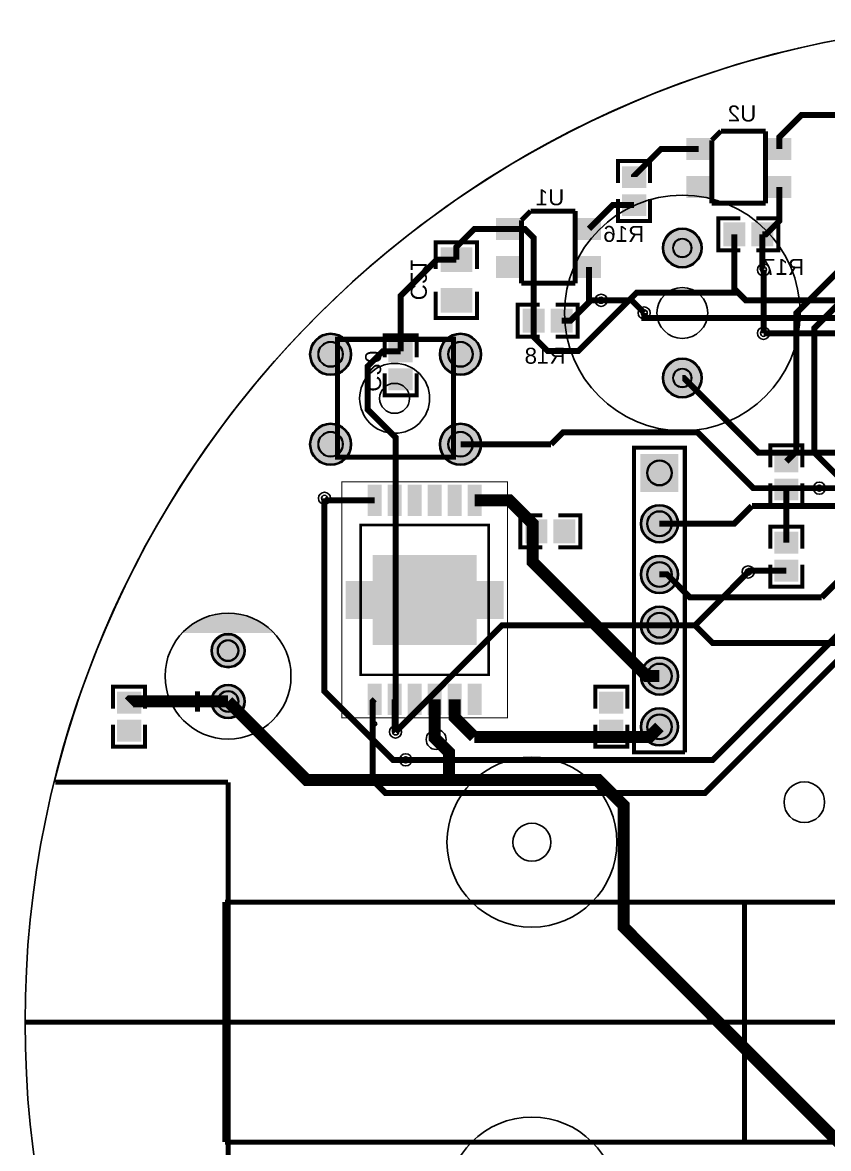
# Model space of a CAD drawing. Header units: millimetres. Extents: x 0 to 100, y 0 to 100.
# Drawn here: x -0.1 to 40.2, y 43.7 to 100 of the extents above; entities that cross this region are included whole.
import ezdxf

# ---------------------------------------------------------------- set-up
doc = ezdxf.new("R2010")
doc.units = ezdxf.units.MM
for name, color, linetype, true_color in [('BoardOutLine', 7, 'Continuous', 0xff00ff), ('BottomLayer', 7, 'Continuous', 0x0000ff), ('BottomPasteMaskLayer', 7, 'Continuous', 0x800000), ('BottomSilkLayer', 7, 'Continuous', 0x66cc33), ('BottomSolderMaskLayer', 7, 'Continuous', 0xaa00ff), ('Document', 7, 'Continuous', 0xffffff), ('Hole', 7, 'Continuous', 0x222222), ('Multi-Layer', 7, 'Continuous', 0xc0c0c0), ('TopLayer', 7, 'Continuous', 0xff0000), ('TopPasteMaskLayer', 7, 'Continuous', 0x808080), ('TopSilkLayer', 7, 'Continuous', 0xffcc00), ('TopSolderMaskLayer', 7, 'Continuous', 0x800080)]:
    doc.layers.add(name, color=color, linetype=linetype, true_color=true_color)
doc.styles.get("Standard").update_dxf_attribs({"font": 'arial.ttf'})

msp = doc.modelspace()

# ---------------------------------------------------------------- hatches: boundary and pattern name
at = {"layer": 'BottomLayer'}
for points in [[(34.25756420000005, 93.17482000000007), (34.25756420000005, 94.17558000000008), (33.15774419999991, 94.17558000000008), (33.15774419999991, 93.17482000000007)], [(38.29489420000016, 93.17482000000007), (38.29489420000016, 94.17558000000008), (37.1963442, 94.17558000000008), (37.1963442, 93.17482000000007)], [(29.930013799999983, 92.76709920000008), (29.930013799999983, 91.76710120000007), (31.030011599999966, 91.76710120000007), (31.030011599999966, 92.76709920000008)], [(34.25756420000005, 91.26981999999998), (34.25756420000005, 92.27058), (33.15774419999991, 92.27058), (33.15774419999991, 91.26981999999998)], [(38.29489420000016, 91.26981999999998), (38.29489420000016, 92.27058), (37.1963442, 92.27058), (37.1963442, 91.26981999999998)], [(29.930013799999983, 91.36710200000005), (29.930013799999983, 90.36710400000004), (31.030011599999966, 90.36710400000004), (31.030011599999966, 91.36710200000005)], [(24.732589600000097, 89.17482800000005), (24.732589600000097, 90.17558800000006), (23.63276959999996, 90.17558800000006), (23.63276959999996, 89.17482800000005)], [(28.76991959999998, 89.17482800000005), (28.76991959999998, 90.17558800000006), (27.671369600000048, 90.17558800000006), (27.671369600000048, 89.17482800000005)], [(34.99490079999998, 88.85801379999998), (35.99489879999999, 88.85801379999998), (35.99489879999999, 89.95801159999996), (34.99490079999998, 89.95801159999996)], [(36.394898000000126, 88.85801379999998), (37.3948959999999, 88.85801379999998), (37.3948959999999, 89.95801159999996), (36.394898000000126, 89.95801159999996)], [(22.314992199999892, 87.55799100000002), (22.314992199999892, 88.71800900000005), (20.865007799999944, 88.71800900000005), (20.865007799999944, 87.55799100000002)], [(24.732589600000097, 87.26982799999996), (24.732589600000097, 88.27058799999998), (23.63276959999996, 88.27058799999998), (23.63276959999996, 87.26982799999996)], [(28.76991959999998, 87.26982799999996), (28.76991959999998, 88.27058799999998), (27.671369600000048, 88.27058799999998), (27.671369600000048, 87.26982799999996)], [(22.314992199999892, 85.52599100000009), (22.314992199999892, 86.68600900000001), (20.865007799999944, 86.68600900000001), (20.865007799999944, 85.52599100000009)], [(24.96190080000008, 84.5400138), (25.961898799999858, 84.5400138), (25.961898799999858, 85.64001159999998), (24.96190080000008, 85.64001159999998)], [(26.361897999999997, 84.5400138), (27.361896, 84.5400138), (27.361896, 85.64001159999998), (26.361897999999997, 85.64001159999998)], [(19.341769799999952, 83.05469800000003), (19.341769799999952, 84.05469600000004), (18.24177199999997, 84.05469600000004), (18.24177199999997, 83.05469800000003)], [(19.341769799999952, 81.6547008), (19.341769799999952, 82.65469880000012), (18.24177199999997, 82.65469880000012), (18.24177199999997, 81.6547008)]]:
    msp.add_hatch(color=256, dxfattribs=at).paths.add_polyline_path(points)
at = {"layer": 'BottomPasteMaskLayer'}
for points in [[(34.25756420000005, 93.17482000000007), (34.25756420000005, 94.17558000000008), (33.15774419999991, 94.17558000000008), (33.15774419999991, 93.17482000000007)], [(38.29489420000016, 93.17482000000007), (38.29489420000016, 94.17558000000008), (37.1963442, 94.17558000000008), (37.1963442, 93.17482000000007)], [(29.930013799999983, 92.76709920000008), (29.930013799999983, 91.76710120000007), (31.030011599999966, 91.76710120000007), (31.030011599999966, 92.76709920000008)], [(34.25756420000005, 91.26981999999998), (34.25756420000005, 92.27058), (33.15774419999991, 92.27058), (33.15774419999991, 91.26981999999998)], [(38.29489420000016, 91.26981999999998), (38.29489420000016, 92.27058), (37.1963442, 92.27058), (37.1963442, 91.26981999999998)], [(29.930013799999983, 91.36710200000005), (29.930013799999983, 90.36710400000004), (31.030011599999966, 90.36710400000004), (31.030011599999966, 91.36710200000005)], [(24.732589600000097, 89.17482800000005), (24.732589600000097, 90.17558800000006), (23.63276959999996, 90.17558800000006), (23.63276959999996, 89.17482800000005)], [(28.76991959999998, 89.17482800000005), (28.76991959999998, 90.17558800000006), (27.671369600000048, 90.17558800000006), (27.671369600000048, 89.17482800000005)], [(34.99490079999998, 88.85801379999998), (35.99489879999999, 88.85801379999998), (35.99489879999999, 89.95801159999996), (34.99490079999998, 89.95801159999996)], [(36.394898000000126, 88.85801379999998), (37.3948959999999, 88.85801379999998), (37.3948959999999, 89.95801159999996), (36.394898000000126, 89.95801159999996)], [(22.314992199999892, 87.55799100000002), (22.314992199999892, 88.71800900000005), (20.865007799999944, 88.71800900000005), (20.865007799999944, 87.55799100000002)], [(24.732589600000097, 87.26982799999996), (24.732589600000097, 88.27058799999998), (23.63276959999996, 88.27058799999998), (23.63276959999996, 87.26982799999996)], [(28.76991959999998, 87.26982799999996), (28.76991959999998, 88.27058799999998), (27.671369600000048, 88.27058799999998), (27.671369600000048, 87.26982799999996)], [(22.314992199999892, 85.52599100000009), (22.314992199999892, 86.68600900000001), (20.865007799999944, 86.68600900000001), (20.865007799999944, 85.52599100000009)], [(24.96190080000008, 84.5400138), (25.961898799999858, 84.5400138), (25.961898799999858, 85.64001159999998), (24.96190080000008, 85.64001159999998)], [(26.361897999999997, 84.5400138), (27.361896, 84.5400138), (27.361896, 85.64001159999998), (26.361897999999997, 85.64001159999998)], [(19.341769799999952, 83.05469800000003), (19.341769799999952, 84.05469600000004), (18.24177199999997, 84.05469600000004), (18.24177199999997, 83.05469800000003)], [(19.341769799999952, 81.6547008), (19.341769799999952, 82.65469880000012), (18.24177199999997, 82.65469880000012), (18.24177199999997, 81.6547008)]]:
    msp.add_hatch(color=256, dxfattribs=at).paths.add_polyline_path(points)
at = {"layer": 'BottomSolderMaskLayer'}
for points in [[(34.31340036243671, 93.1285955196305), (34.31340036243671, 94.22180448036966), (33.101923509644735, 94.22180448036966), (33.101923509644735, 93.1285955196305)], [(38.350653002030526, 93.1285955196305), (38.350653002030526, 94.22180448036966), (37.140575083248564, 94.22180448036966), (37.140575083248564, 93.1285955196305)], [(29.87413509032274, 92.81328805630505), (29.87413509032274, 91.7209264199414), (31.085892890322498, 91.7209264199414), (31.085892890322498, 92.81328805630505)], [(34.31340036243671, 91.22359551963052), (34.31340036243671, 92.31680448036957), (33.101923509644735, 92.31680448036957), (33.101923509644735, 91.22359551963052)], [(38.350653002030526, 91.22359551963052), (38.350653002030526, 92.31680448036957), (37.140575083248564, 92.31680448036957), (37.140575083248564, 91.22359551963052)], [(29.87413509032274, 91.41329554838728), (29.87413509032274, 90.32093391202352), (31.085892890322498, 90.32093391202352), (31.085892890322498, 91.41329554838728)], [(24.788428341116628, 89.12860351963047), (24.788428341116628, 90.22181248036964), (23.576951488325108, 90.22181248036964), (23.576951488325108, 89.12860351963047)], [(28.825680980710445, 89.12860351963047), (28.825680980710445, 90.22181248036964), (27.615603061928937, 90.22181248036964), (27.615603061928937, 89.12860351963047)], [(31.902399999999915, 88.72220000000004, 1), (33.883599999999916, 88.72220000000004, 1)], [(34.94409305806437, 88.80721497302056), (36.04569105806456, 88.80721497302056), (36.04569105806456, 90.00881277302051), (34.94409305806437, 90.00881277302051)], [(36.344085096774165, 88.80721497302056), (37.44568309677436, 88.80721497302056), (37.44568309677436, 90.00881277302051), (36.344085096774165, 90.00881277302051)], [(22.378490531508646, 87.51735064405216), (22.378490531508646, 88.75864935594802), (20.801509468491417, 88.75864935594802), (20.801509468491417, 87.51735064405216)], [(24.788428341116628, 87.2236035196305), (24.788428341116628, 88.31681248036955), (23.576951488325108, 88.31681248036955), (23.576951488325108, 87.2236035196305)], [(28.825680980710445, 87.2236035196305), (28.825680980710445, 88.31681248036955), (27.615603061928937, 88.31681248036955), (27.615603061928937, 87.2236035196305)], [(22.378490531508646, 85.48535064405212), (22.378490531508646, 86.72664935594798), (20.801509468491417, 86.72664935594798), (20.801509468491417, 85.48535064405212)], [(24.911093058064466, 84.48921497302058), (26.012691058064433, 84.48921497302058), (26.012691058064433, 85.69081277302053), (24.911093058064466, 85.69081277302053)], [(26.311085096774036, 84.48921497302058), (27.41268309677423, 84.48921497302058), (27.41268309677423, 85.69081277302053), (26.311085096774036, 85.69081277302053)], [(14.241271999999853, 83.40293200000008, 1), (16.342867999999854, 83.40293200000008, 1)], [(19.39765883225789, 83.00852791202351), (19.39765883225789, 84.10088954838716), (18.18590103225813, 84.10088954838716), (18.18590103225813, 83.00852791202351)], [(20.74113199999998, 83.40293200000008, 1), (22.84272799999998, 83.40293200000008, 1)], [(31.902399999999915, 82.21979999999996, 1), (33.883599999999916, 82.21979999999996, 1)], [(19.39765883225789, 81.60851194369502), (19.39765883225789, 82.70087358005878), (18.18590103225813, 82.70087358005878), (18.18590103225813, 81.60851194369502)], [(14.241271999999853, 78.90306799999996, 1), (16.342867999999854, 78.90306799999996, 1)], [(20.74113199999998, 78.90306799999996, 1), (22.84272799999998, 78.90306799999996, 1)], [(32.700798199999895, 78.42079819999992), (32.700798199999895, 76.51920180000013), (30.799201799999878, 76.51920180000013), (30.799201799999878, 78.42079819999992)], [(30.799201799999885, 74.93000000000006, 1), (32.70079819999989, 74.93000000000006, 1)], [(30.799201799999885, 72.3900000000001, 1), (32.70079819999989, 72.3900000000001, 1)], [(30.799201799999885, 69.85000000000002, 1), (32.70079819999989, 69.85000000000002, 1)], [(9.309201599999968, 68.58000000000004, 1), (11.010798399999969, 68.58000000000004, 1)], [(30.799201799999885, 67.31000000000006, 1), (32.70079819999989, 67.31000000000006, 1)], [(9.309201599999968, 66.04000000000008, 1), (11.010798399999969, 66.04000000000008, 1)], [(30.799201799999885, 64.7700000000001, 1), (32.70079819999989, 64.7700000000001, 1)]]:
    msp.add_hatch(color=256, dxfattribs=at).paths.add_polyline_path(points)
at = {"layer": 'Document'}
for points in [[(17.54992679999998, 71.31989799999997), (19.800112799999965, 71.31989799999997), (19.800112799999965, 73.22007200000007), (17.54992679999998, 73.22007200000007)], [(20.199908800000117, 71.31989799999997), (22.450094799999874, 71.31989799999997), (22.450094799999874, 73.22007200000007), (20.199908800000117, 73.22007200000007)], [(16.19991679999987, 70.31990000000008), (17.150130800000056, 70.31990000000008), (17.150130800000056, 71.92010000000005), (16.19991679999987, 71.92010000000005)], [(22.849890800000026, 70.31990000000008), (23.800104799999986, 70.31990000000008), (23.800104799999986, 71.92010000000005), (22.849890800000026, 71.92010000000005)], [(17.54992679999998, 69.01992800000005), (19.800112799999965, 69.01992800000005), (19.800112799999965, 70.92010200000004), (17.54992679999998, 70.92010200000004)], [(20.199908800000117, 69.01992800000005), (22.450094799999874, 69.01992800000005), (22.450094799999874, 70.92010200000004), (20.199908800000117, 70.92010200000004)]]:
    msp.add_hatch(color=256, dxfattribs=at).paths.add_polyline_path(points)
at = {"layer": 'Multi-Layer'}
for points in [[(31.953199999999914, 88.72220000000004, 1), (33.832799999999914, 88.72220000000004, 1)], [(14.292071999999854, 83.40293200000008, 1), (16.292067999999855, 83.40293200000008, 1)], [(20.791931999999978, 83.40293200000008, 1), (22.79192799999998, 83.40293200000008, 1)], [(31.953199999999914, 82.21979999999996, 1), (33.832799999999914, 82.21979999999996, 1)], [(14.292071999999854, 78.90306799999996, 1), (16.292067999999855, 78.90306799999996, 1)], [(20.791931999999978, 78.90306799999996, 1), (22.79192799999998, 78.90306799999996, 1)], [(32.64999820000014, 78.36999820000005), (32.64999820000014, 76.57000180000011), (30.85000179999986, 76.57000180000011), (30.85000179999986, 78.36999820000005)], [(30.850001799999887, 74.93000000000006, 1), (32.649998199999885, 74.93000000000006, 1)], [(30.850001799999887, 72.3900000000001, 1), (32.649998199999885, 72.3900000000001, 1)], [(30.850001799999887, 69.85000000000002, 1), (32.649998199999885, 69.85000000000002, 1)], [(9.360001599999968, 68.58000000000004, 1), (10.959998399999968, 68.58000000000004, 1)], [(30.850001799999887, 67.31000000000006, 1), (32.649998199999885, 67.31000000000006, 1)], [(9.360001599999968, 66.04000000000008, 1), (10.959998399999968, 66.04000000000008, 1)], [(30.850001799999887, 64.7700000000001, 1), (32.649998199999885, 64.7700000000001, 1)]]:
    msp.add_hatch(color=256, dxfattribs=at).paths.add_polyline_path(points)
at = {"layer": 'TopLayer'}
for points in [[(38.649986199999944, 78.54309920000003), (38.649986199999944, 77.54310120000002), (37.54998839999996, 77.54310120000002), (37.54998839999996, 78.54309920000003)], [(17.825135800000112, 76.77010299999995), (17.825135800000112, 75.42009300000007), (17.175149799999986, 75.42009300000007), (17.175149799999986, 76.77010299999995)], [(18.82487979999985, 76.77010299999995), (18.82487979999985, 75.42009300000007), (18.17489379999995, 75.42009300000007), (18.17489379999995, 76.77010299999995)], [(19.824877799999854, 76.77010299999995), (19.824877799999854, 75.42009300000007), (19.174891799999955, 75.42009300000007), (19.174891799999955, 76.77010299999995)], [(20.8251297999999, 76.77010299999995), (20.8251297999999, 75.42009300000007), (20.1751438, 75.42009300000007), (20.1751438, 76.77010299999995)], [(21.825127799999905, 76.77010299999995), (21.825127799999905, 75.42009300000007), (21.17514179999978, 75.42009300000007), (21.17514179999978, 76.77010299999995)], [(22.824871800000096, 76.77010299999995), (22.824871800000096, 75.42009300000007), (22.17488579999997, 75.42009300000007), (22.17488579999997, 76.77010299999995)], [(38.649986199999944, 77.14310200000011), (38.649986199999944, 76.143104), (37.54998839999996, 76.143104), (37.54998839999996, 77.14310200000011)], [(26.089101999999798, 73.99901380000006), (25.08910400000002, 73.99901380000006), (25.08910400000002, 75.09901160000004), (26.089101999999798, 75.09901160000004)], [(27.48909919999994, 73.99901380000006), (26.489101199999936, 73.99901380000006), (26.489101199999936, 75.09901160000004), (27.48909919999994, 75.09901160000004)], [(37.5500138000001, 73.47889799999996), (37.5500138000001, 74.47889600000008), (38.65001159999986, 74.47889600000008), (38.65001159999986, 73.47889799999996)], [(22.549916800000005, 73.31989400000009), (22.549916800000005, 68.92010600000003), (17.450104800000076, 68.92010600000003), (17.450104800000076, 73.31989400000009)], [(37.5500138000001, 72.07890080000004), (37.5500138000001, 73.07889880000005), (38.65001159999986, 73.07889880000005), (38.65001159999986, 72.07890080000004)], [(17.450104800000076, 70.22007800000006), (16.100094799999965, 70.22007800000006), (16.100094799999965, 72.01992200000007), (17.450104800000076, 72.01992200000007)], [(23.89992679999989, 70.22007800000006), (22.549916800000005, 70.22007800000006), (22.549916800000005, 72.01992200000007), (23.89992679999989, 72.01992200000007)], [(5.756986199999915, 66.47809920000009), (5.756986199999915, 65.47810120000008), (4.656988399999932, 65.47810120000008), (4.656988399999932, 66.47809920000009)], [(17.175149799999986, 65.46989700000006), (17.175149799999986, 66.81990699999994), (17.825135800000112, 66.81990699999994), (17.825135800000112, 65.46989700000006)], [(18.17489379999995, 65.46989700000006), (18.17489379999995, 66.81990699999994), (18.82487979999985, 66.81990699999994), (18.82487979999985, 65.46989700000006)], [(19.174891799999955, 65.46989700000006), (19.174891799999955, 66.81990699999994), (19.824877799999854, 66.81990699999994), (19.824877799999854, 65.46989700000006)], [(20.1751438, 65.46989700000006), (20.1751438, 66.81990699999994), (20.8251297999999, 66.81990699999994), (20.8251297999999, 65.46989700000006)], [(21.17514179999978, 65.46989700000006), (21.17514179999978, 66.81990699999994), (21.825127799999905, 66.81990699999994), (21.825127799999905, 65.46989700000006)], [(22.17488579999997, 65.46989700000006), (22.17488579999997, 66.81990699999994), (22.824871800000096, 66.81990699999994), (22.824871800000096, 65.46989700000006)], [(29.886986199999797, 66.47809920000009), (29.886986199999797, 65.47810120000008), (28.78698840000004, 65.47810120000008), (28.78698840000004, 66.47809920000009)], [(5.756986199999915, 65.07810200000006), (5.756986199999915, 64.07810400000005), (4.656988399999932, 64.07810400000005), (4.656988399999932, 65.07810200000006)], [(29.886986199999797, 65.07810200000006), (29.886986199999797, 64.07810400000005), (28.78698840000004, 64.07810400000005), (28.78698840000004, 65.07810200000006)]]:
    msp.add_hatch(color=256, dxfattribs=at).paths.add_polyline_path(points)
at = {"layer": 'TopPasteMaskLayer'}
for points in [[(38.649986199999944, 78.54309920000003), (38.649986199999944, 77.54310120000002), (37.54998839999996, 77.54310120000002), (37.54998839999996, 78.54309920000003)], [(17.825135800000112, 76.77010299999995), (17.825135800000112, 75.42009300000007), (17.175149799999986, 75.42009300000007), (17.175149799999986, 76.77010299999995)], [(18.82487979999985, 76.77010299999995), (18.82487979999985, 75.42009300000007), (18.17489379999995, 75.42009300000007), (18.17489379999995, 76.77010299999995)], [(19.824877799999854, 76.77010299999995), (19.824877799999854, 75.42009300000007), (19.174891799999955, 75.42009300000007), (19.174891799999955, 76.77010299999995)], [(20.8251297999999, 76.77010299999995), (20.8251297999999, 75.42009300000007), (20.1751438, 75.42009300000007), (20.1751438, 76.77010299999995)], [(21.825127799999905, 76.77010299999995), (21.825127799999905, 75.42009300000007), (21.17514179999978, 75.42009300000007), (21.17514179999978, 76.77010299999995)], [(22.824871800000096, 76.77010299999995), (22.824871800000096, 75.42009300000007), (22.17488579999997, 75.42009300000007), (22.17488579999997, 76.77010299999995)], [(38.649986199999944, 77.14310200000011), (38.649986199999944, 76.143104), (37.54998839999996, 76.143104), (37.54998839999996, 77.14310200000011)], [(26.089101999999798, 73.99901380000006), (25.08910400000002, 73.99901380000006), (25.08910400000002, 75.09901160000004), (26.089101999999798, 75.09901160000004)], [(27.48909919999994, 73.99901380000006), (26.489101199999936, 73.99901380000006), (26.489101199999936, 75.09901160000004), (27.48909919999994, 75.09901160000004)], [(37.5500138000001, 73.47889799999996), (37.5500138000001, 74.47889600000008), (38.65001159999986, 74.47889600000008), (38.65001159999986, 73.47889799999996)], [(22.549916800000005, 73.31989400000009), (22.549916800000005, 68.92010600000003), (17.450104800000076, 68.92010600000003), (17.450104800000076, 73.31989400000009)], [(37.5500138000001, 72.07890080000004), (37.5500138000001, 73.07889880000005), (38.65001159999986, 73.07889880000005), (38.65001159999986, 72.07890080000004)], [(17.450104800000076, 70.22007800000006), (16.100094799999965, 70.22007800000006), (16.100094799999965, 72.01992200000007), (17.450104800000076, 72.01992200000007)], [(23.89992679999989, 70.22007800000006), (22.549916800000005, 70.22007800000006), (22.549916800000005, 72.01992200000007), (23.89992679999989, 72.01992200000007)], [(5.756986199999915, 66.47809920000009), (5.756986199999915, 65.47810120000008), (4.656988399999932, 65.47810120000008), (4.656988399999932, 66.47809920000009)], [(17.175149799999986, 65.46989700000006), (17.175149799999986, 66.81990699999994), (17.825135800000112, 66.81990699999994), (17.825135800000112, 65.46989700000006)], [(18.17489379999995, 65.46989700000006), (18.17489379999995, 66.81990699999994), (18.82487979999985, 66.81990699999994), (18.82487979999985, 65.46989700000006)], [(19.174891799999955, 65.46989700000006), (19.174891799999955, 66.81990699999994), (19.824877799999854, 66.81990699999994), (19.824877799999854, 65.46989700000006)], [(20.1751438, 65.46989700000006), (20.1751438, 66.81990699999994), (20.8251297999999, 66.81990699999994), (20.8251297999999, 65.46989700000006)], [(21.17514179999978, 65.46989700000006), (21.17514179999978, 66.81990699999994), (21.825127799999905, 66.81990699999994), (21.825127799999905, 65.46989700000006)], [(22.17488579999997, 65.46989700000006), (22.17488579999997, 66.81990699999994), (22.824871800000096, 66.81990699999994), (22.824871800000096, 65.46989700000006)], [(29.886986199999797, 66.47809920000009), (29.886986199999797, 65.47810120000008), (28.78698840000004, 65.47810120000008), (28.78698840000004, 66.47809920000009)], [(5.756986199999915, 65.07810200000006), (5.756986199999915, 64.07810400000005), (4.656988399999932, 64.07810400000005), (4.656988399999932, 65.07810200000006)], [(29.886986199999797, 65.07810200000006), (29.886986199999797, 64.07810400000005), (28.78698840000004, 64.07810400000005), (28.78698840000004, 65.07810200000006)]]:
    msp.add_hatch(color=256, dxfattribs=at).paths.add_polyline_path(points)
at = {"layer": 'TopSilkLayer'}
msp.add_hatch(color=256, dxfattribs=at).paths.add_polyline_path([(7.87399999999991, 69.46900000000005), (7.927865692973796, 69.52714455390628), (7.983209841274743, 69.58388366984377), (8.039995787676958, 69.63917976662935), (8.098185919979073, 69.69299621886432), (8.157741695916798, 69.74529738119338), (8.218623668690384, 69.79604861191433), (8.280791513093732, 69.8452162959228), (8.344204052222153, 69.8927678669778), (8.40881928474721, 69.93867182927113), (8.47459441273611, 69.98289777828927), (8.541485869998155, 70.02541642095207), (8.609449350941418, 70.06619959501393), (8.678439839919179, 70.10522028771823), (8.748411641044527, 70.14245265368902), (8.819318408458571, 70.17787203204875), (8.891113177026796, 70.21145496275403), (8.963748393446508, 70.24317920213286), (9.037175947744231, 70.27302373761881), (9.11134720514076, 70.3009688016682), (9.18621303826501, 70.32699588485298), (9.261723859693234, 70.35108774812124), (9.337829654793609, 70.37322843421464), (9.414480014852302, 70.39340327823822), (9.491624170463524, 70.41159891737334), (9.569211025155369, 70.42780329972891), (9.647189189233927, 70.44200569232385), (9.725507013821812, 70.45419668819613), (9.804112625066523, 70.46436821263308), (9.882953958500025, 70.47251352852015), (9.961978793524509, 70.47862724080312), (10.041134787998658, 70.48270530006141), (10.120369512908269, 70.48474500519046), (10.199630487091667, 70.48474500519046), (10.278865212001278, 70.48270530006141), (10.358021206475428, 70.47862724080312), (10.437046041499912, 70.47251352852015), (10.515887374933413, 70.46436821263308), (10.594492986178125, 70.45419668819613), (10.67281081076601, 70.44200569232385), (10.750788974844568, 70.42780329972891), (10.828375829536412, 70.41159891737334), (10.905519985147635, 70.39340327823822), (10.982170345206328, 70.37322843421464), (11.058276140306702, 70.35108774812124), (11.133786961734927, 70.32699588485298), (11.208652794859177, 70.3009688016682), (11.282824052255705, 70.27302373761881), (11.356251606553428, 70.24317920213286), (11.42888682297314, 70.21145496275403), (11.500681591541365, 70.17787203204875), (11.57158835895541, 70.14245265368902), (11.641560160080758, 70.10522028771823), (11.710550649058519, 70.06619959501393), (11.778514130001781, 70.02541642095207), (11.845405587263826, 69.98289777828927), (11.911180715252726, 69.93867182927113), (11.975795947777783, 69.8927678669778), (12.039208486906205, 69.8452162959228), (12.101376331309552, 69.79604861191433), (12.162258304083139, 69.74529738119338), (12.221814080020863, 69.69299621886432), (12.280004212322979, 69.63917976662935), (12.336790158725194, 69.58388366984377), (12.39213430702614, 69.52714455390628), (12.446000000000026, 69.46900000000005)])
at = {"layer": 'TopSolderMaskLayer'}
for points in [[(31.902399999999915, 88.72220000000004, 1), (33.883599999999916, 88.72220000000004, 1)], [(14.241271999999853, 83.40293200000008, 1), (16.342867999999854, 83.40293200000008, 1)], [(20.74113199999998, 83.40293200000008, 1), (22.84272799999998, 83.40293200000008, 1)], [(31.902399999999915, 82.21979999999996, 1), (33.883599999999916, 82.21979999999996, 1)], [(14.241271999999853, 78.90306799999996, 1), (16.342867999999854, 78.90306799999996, 1)], [(20.74113199999998, 78.90306799999996, 1), (22.84272799999998, 78.90306799999996, 1)], [(32.700798199999895, 78.42079819999992), (32.700798199999895, 76.51920180000013), (30.799201799999878, 76.51920180000013), (30.799201799999878, 78.42079819999992)], [(38.70586490967719, 78.58928805630512), (38.70586490967719, 77.49692641994147), (37.49410710967743, 77.49692641994147), (37.49410710967743, 78.58928805630512)], [(38.70586490967719, 77.18929554838724), (38.70586490967719, 76.09693391202347), (37.49410710967743, 76.09693391202347), (37.49410710967743, 77.18929554838724)], [(17.849598174412108, 76.87561374638528), (17.849598174412108, 75.31458225361473), (17.150695071872065, 75.31458225361473), (17.150695071872065, 76.87561374638528)], [(18.849342174412072, 76.87561374638528), (18.849342174412072, 75.31458225361473), (18.15043907187203, 75.31458225361473), (18.15043907187203, 76.87561374638528)], [(19.84934017441185, 76.87561374638528), (19.84934017441185, 75.31458225361473), (19.150437071872034, 75.31458225361473), (19.150437071872034, 76.87561374638528)], [(20.849592174411896, 76.87561374638528), (20.849592174411896, 75.31458225361473), (20.150689071871852, 75.31458225361473), (20.150689071871852, 76.87561374638528)], [(21.8495901744119, 76.87561374638528), (21.8495901744119, 75.31458225361473), (21.150687071871857, 75.31458225361473), (21.150687071871857, 76.87561374638528)], [(22.849334174412093, 76.87561374638528), (22.849334174412093, 75.31458225361473), (22.15043107187205, 75.31458225361473), (22.15043107187205, 76.87561374638528)], [(30.799201799999885, 74.93000000000006, 1), (32.70079819999989, 74.93000000000006, 1)], [(26.139889096774255, 73.94821497302053), (25.03829109677406, 73.94821497302053), (25.03829109677406, 75.14981277302059), (26.139889096774255, 75.14981277302059)], [(27.539906941935556, 73.94821497302053), (26.43830894193536, 73.94821497302053), (26.43830894193536, 75.14981277302059), (27.539906941935556, 75.14981277302059)], [(37.49413509032286, 73.43272791202344), (37.49413509032286, 74.5250895483872), (38.705892890322616, 74.5250895483872), (38.705892890322616, 73.43272791202344)], [(22.600717559035843, 73.37069458654412), (22.600717559035843, 68.86930541345589), (17.399306065059932, 68.86930541345589), (17.399306065059932, 73.37069458654412)], [(30.799201799999885, 72.3900000000001, 1), (32.70079819999989, 72.3900000000001, 1)], [(37.49413509032286, 72.03271194369506), (37.49413509032286, 73.12507358005871), (38.705892890322616, 73.12507358005871), (38.705892890322616, 72.03271194369506)], [(17.500919137052392, 70.16927728308337), (16.049307225445432, 70.16927728308337), (16.049307225445432, 72.07072271691675), (17.500919137052392, 72.07072271691675)], [(23.950722020982425, 70.16927728308337), (22.499110109375465, 70.16927728308337), (22.499110109375465, 72.07072271691675), (23.950722020982425, 72.07072271691675)], [(30.799201799999885, 69.85000000000002, 1), (32.70079819999989, 69.85000000000002, 1)], [(9.309201599999968, 68.58000000000004, 1), (11.010798399999969, 68.58000000000004, 1)], [(30.799201799999885, 67.31000000000006, 1), (32.70079819999989, 67.31000000000006, 1)], [(5.812864909677387, 66.52428805630507), (5.812864909677387, 65.43192641994142), (4.6011071096774, 65.43192641994142), (4.6011071096774, 66.52428805630507)], [(9.309201599999968, 66.04000000000008, 1), (11.010798399999969, 66.04000000000008, 1)], [(17.150695071872065, 65.36438625361473), (17.150695071872065, 66.92541774638539), (17.849598174412108, 66.92541774638539), (17.849598174412108, 65.36438625361473)], [(18.15043907187203, 65.36438625361473), (18.15043907187203, 66.92541774638539), (18.849342174412072, 66.92541774638539), (18.849342174412072, 65.36438625361473)], [(19.150437071872034, 65.36438625361473), (19.150437071872034, 66.92541774638539), (19.84934017441185, 66.92541774638539), (19.84934017441185, 65.36438625361473)], [(20.150689071871852, 65.36438625361473), (20.150689071871852, 66.92541774638539), (20.849592174411896, 66.92541774638539), (20.849592174411896, 65.36438625361473)], [(21.150687071871857, 65.36438625361473), (21.150687071871857, 66.92541774638539), (21.8495901744119, 66.92541774638539), (21.8495901744119, 65.36438625361473)], [(22.15043107187205, 65.36438625361473), (22.15043107187205, 66.92541774638539), (22.849334174412093, 66.92541774638539), (22.849334174412093, 65.36438625361473)], [(29.94286490967727, 66.52428805630507), (29.94286490967727, 65.43192641994142), (28.73110710967751, 65.43192641994142), (28.73110710967751, 66.52428805630507)], [(30.799201799999885, 64.7700000000001, 1), (32.70079819999989, 64.7700000000001, 1)], [(5.812864909677387, 65.12429554838718), (5.812864909677387, 64.03193391202353), (4.6011071096774, 64.03193391202353), (4.6011071096774, 65.12429554838718)], [(29.94286490967727, 65.12429554838718), (29.94286490967727, 64.03193391202353), (28.73110710967751, 64.03193391202353), (28.73110710967751, 65.12429554838718)]]:
    msp.add_hatch(color=256, dxfattribs=at).paths.add_polyline_path(points)

# ---------------------------------------------------------------- linework, layer by layer
at = {"layer": 'BoardOutLine', "const_width": 0.254}
for points in [[(10.159999999999968, 62.000003000000106), (1.524000000000001, 62.000003000000106)], [(10.159999999999968, 38.00094000000013), (10.159999999999968, 61.998860000000036)]]:
    msp.add_lwpolyline(points, dxfattribs=at)
at = {"layer": 'BoardOutLine'}
msp.add_arc((49.99728875048106, 50.00223653392766), 49.9961662, 193.90418021282937, 166.1156997810899, dxfattribs=at)
at = {"layer": 'BottomLayer'}
for points, const_width in [([(37.74554300000011, 93.67512380000005), (37.74554300000011, 94.26054299999998), (38.861999999999966, 95.37700000000007), (56.26100000000008, 95.37700000000007), (56.79556839999998, 94.84243160000005), (56.79556839999998, 93.67512380000005)], 0.2999994), ([(30.479999999999905, 92.26702399999999), (30.479999999999905, 92.32900000000006), (31.826149199999804, 93.67514919999996), (33.707705000000146, 93.67514919999996)], 0.2999994), ([(36.895024000000035, 89.40800000000002), (37.083999999999946, 89.40800000000002), (37.74554300000011, 90.06954300000007), (37.74554300000011, 91.77014919999999)], 0.2999994), ([(28.22054300000002, 89.67515720000006), (29.412361799999985, 90.86697600000014), (30.479999999999905, 90.86697600000014)], 0.2999994), ([(21.590000000000032, 88.13800000000003), (21.590000000000032, 88.77300000000002), (22.49215719999995, 89.67515720000006), (24.182705000000055, 89.67515720000006)], 0.2999994), ([(24.18273039999997, 89.67513180000003), (25.00586820000001, 89.67513180000003), (25.46189979999997, 89.21910020000007), (25.46189979999997, 85.08994920000009)], 0.2999994), ([(35.49497599999984, 89.40800000000002), (35.49497599999984, 86.67902400000003), (36.06799999999987, 86.106), (45.211999999999875, 86.106)], 0.2999994), ([(36.956999999999994, 87.63), (36.894998599999894, 87.69200139999998), (36.894998599999894, 89.40800000000002)], 0.2999994), ([(18.79165660000001, 83.55459540000004), (18.79165660000001, 86.32317), (20.60648660000004, 88.13800000000003), (21.590000000000032, 88.13800000000003)], 0.2999994), ([(26.86194779999994, 85.08994920000009), (27.304949199999896, 85.08994920000009), (28.220568399999934, 86.00556840000013), (28.220568399999934, 87.77013180000006)], 0.2999994), ([(25.46189979999997, 85.08994920000009), (25.46189979999997, 84.2661002000001), (26.16199999999992, 83.56600000000003), (27.686000000000035, 83.56600000000003), (30.607000000000085, 86.48700000000008), (35.68700000000001, 86.48700000000008)], 0.2999994), ([(28.220568399999934, 86.00556840000013), (28.321000000000026, 86.106), (28.829000000000065, 86.106)], 0.2999994), ([(48.00599999999997, 83.43900000000008), (46.22799999999995, 85.2170000000001), (30.987999999999943, 85.2170000000001), (30.987999999999943, 85.471)], 0.2999994), ([(45.846999999999866, 81.40700000000004), (42.798999999999864, 84.45500000000004), (36.956999999999994, 84.45500000000004)], 0.2999994), ([(18.54200000000003, 64.51600000000008), (18.54200000000003, 79.24800000000005), (17.144999999999868, 80.6450000000001), (17.144999999999868, 82.80400000000009), (17.89557000000002, 83.55457000000001), (18.79178360000003, 83.55457000000001)], 0.2999994), ([(57.40399999999988, 78.23200000000008), (57.14999999999998, 78.4860000000001), (36.70299999999986, 78.4860000000001), (32.96925079999994, 82.21974920000002), (32.89307619999988, 82.21974920000002)], 0.2999994), ([(43.941999999999894, 76.70800000000008), (39.75099999999986, 76.70800000000008)], 0.2999994), ([(19.050000000000068, 63.11900000000003), (18.415000000000077, 63.11900000000003), (14.98599999999999, 66.548), (14.98599999999999, 76.20000000000005)], 0.2999994), ([(36.37533999999994, 75.81900000000007), (35.48628919999999, 74.92994920000001), (31.750076199999853, 74.92994920000001)], 0.2999994), ([(52.323999999999955, 75.81900000000007), (36.37533999999994, 75.81900000000007)], 0.2999994), ([(31.749999999999886, 69.85000000000002), (33.527999999999906, 69.85000000000002), (36.19500000000005, 72.51700000000005)], 0.2999994), ([(18.54200000000003, 64.51600000000008), (23.87594919999981, 69.84994920000008), (31.750076199999853, 69.84994920000008)], 0.2999994), ([(33.527999999999906, 69.85000000000002), (34.41700000000003, 68.96100000000001), (43.053, 68.96100000000001)], 0.2999994), ([(69.21500000000003, 30.342840000000024), (54.366210799999976, 30.342840000000024), (29.959350799999925, 54.749700000000075), (29.959350799999925, 60.84570000000008), (28.701999999999884, 62.103000000000065), (14.096999999999866, 62.103000000000065), (10.159999999999968, 66.04000000000008)], 0.5999988), ([(21.21773759999985, 62.103000000000065), (21.21773759999985, 63.491262400000096), (20.573999999999955, 64.1350000000001)], 0.5999988)]:
    msp.add_lwpolyline(points, dxfattribs=dict(at, const_width=const_width))
at = {"layer": 'BottomSilkLayer'}
for points, const_width in [([(34.82398419999993, 94.56420000000014), (34.3667842000001, 94.10700000000008)], 0.254), ([(34.82398419999993, 94.56420000000014), (37.059184200000004, 94.56420000000014)], 0.254), ([(37.059184200000004, 90.9574), (37.059184200000004, 94.56420000000014)], 0.254), ([(34.3667842000001, 90.9574), (34.3667842000001, 94.10700000000008)], 0.254), ([(29.679899999999975, 91.96704999999997), (29.679899999999975, 93.06712400000004), (30.67989799999998, 93.06712400000004), (31.280099999999834, 93.06712400000004), (31.280099999999834, 91.96704999999997)], 0.1999996), ([(29.679899999999975, 91.16720400000008), (29.679899999999975, 90.06713000000002), (31.280099999999834, 90.06713000000002), (31.280099999999834, 91.16720400000008)], 0.1999996), ([(25.299009599999977, 90.56420800000012), (24.84180959999992, 90.10700800000006)], 0.254), ([(25.299009599999977, 90.56420800000012), (27.534209600000054, 90.56420800000012)], 0.254), ([(27.534209600000054, 86.95740799999999), (27.534209600000054, 90.56420800000012)], 0.254), ([(34.3667842000001, 90.9574), (37.059184200000004, 90.9574)], 0.254), ([(24.84180959999992, 86.95740799999999), (24.84180959999992, 90.10700800000006)], 0.254), ([(35.794950000000085, 88.60789999999997), (34.69487599999991, 88.60789999999997), (34.69487599999991, 89.60789799999998), (34.69487599999991, 90.20810000000006), (35.794950000000085, 90.20810000000006)], 0.1999996), ([(36.594795999999974, 88.60789999999997), (37.69486999999992, 88.60789999999997), (37.69486999999992, 90.20810000000006), (36.594795999999974, 90.20810000000006)], 0.1999996), ([(20.555204000000117, 87.67673600000012), (20.555204000000117, 88.99677399999996), (22.62530400000003, 88.99677399999996), (22.62530400000003, 87.67673600000012)], 0.19989800000000002), ([(24.84180959999992, 86.95740799999999), (27.534209600000054, 86.95740799999999)], 0.254), ([(20.555204000000117, 86.54465800000003), (20.555204000000117, 85.22462000000007), (22.62530400000003, 85.22462000000007), (22.62530400000003, 86.54465800000003)], 0.19989800000000002), ([(25.761949999999956, 84.28989999999999), (24.661876000000007, 84.28989999999999), (24.661876000000007, 85.289898), (24.661876000000007, 85.89010000000007), (25.761949999999956, 85.89010000000007)], 0.1999996), ([(26.561795999999845, 84.28989999999999), (27.66187000000002, 84.28989999999999), (27.66187000000002, 85.89010000000007), (26.561795999999845, 85.89010000000007)], 0.1999996), ([(19.59188359999996, 83.25459599999999), (19.59188359999996, 84.35467000000006), (17.991683599999874, 84.35467000000006), (17.991683599999874, 83.25459599999999)], 0.1999996), ([(19.59188359999996, 82.4547500000001), (19.59188359999996, 81.35467600000004), (18.591885599999955, 81.35467600000004), (17.991683599999874, 81.35467600000004), (17.991683599999874, 82.4547500000001)], 0.1999996)]:
    msp.add_lwpolyline(points, dxfattribs=dict(at, const_width=const_width))
at = {"layer": 'BottomSolderMaskLayer'}
for centre, radius in [((32.892999999999915, 88.72220000000004), 0.9906), ((32.892999999999915, 88.72220000000004), 0.4738816216216216), ((15.292069999999853, 83.40293200000008), 1.050798), ((15.292069999999853, 83.40293200000008), 0.6304254193548386), ((21.79192999999998, 83.40293200000008), 1.050798), ((21.79192999999998, 83.40293200000008), 0.6304254193548386), ((32.892999999999915, 82.21979999999996), 0.9906), ((32.892999999999915, 82.21979999999996), 0.4738816216216216), ((15.292069999999853, 78.90306799999996), 1.050798), ((15.292069999999853, 78.90306799999996), 0.6304254193548386), ((21.79192999999998, 78.90306799999996), 1.050798), ((21.79192999999998, 78.90306799999996), 0.6304254193548386), ((31.749999999999886, 77.47000000000003), 0.6338654666666667), ((31.749999999999886, 74.93000000000006), 0.9507981999999999), ((31.749999999999886, 74.93000000000006), 0.6338654666666667), ((31.749999999999886, 72.3900000000001), 0.9507981999999999), ((31.749999999999886, 72.3900000000001), 0.6338654666666667), ((31.749999999999886, 69.85000000000002), 0.9507981999999999), ((31.749999999999886, 69.85000000000002), 0.6338654666666667), ((10.159999999999968, 68.58000000000004), 0.8507984), ((10.159999999999968, 68.58000000000004), 0.5317489999999999), ((31.749999999999886, 67.31000000000006), 0.9507981999999999), ((31.749999999999886, 67.31000000000006), 0.6338654666666667), ((10.159999999999968, 66.04000000000008), 0.8507984), ((10.159999999999968, 66.04000000000008), 0.5317489999999999), ((31.749999999999886, 64.7700000000001), 0.9507981999999999), ((31.749999999999886, 64.7700000000001), 0.6338654666666667)]:
    msp.add_circle(centre, radius, dxfattribs=at)
at = {"layer": 'Document'}
for points, const_width in [([(15.84990479999999, 65.22008800000003), (15.84990479999999, 77.01991200000009), (24.15011680000009, 77.01991200000009), (24.15011680000009, 65.22008800000003), (15.84990479999999, 65.22008800000003)], 0.050038000000000006), ([(16.80011879999995, 67.36994400000003), (16.80011879999995, 74.87005600000009), (23.199902799999904, 74.87005600000009), (23.199902799999904, 67.36994400000003), (16.80011879999995, 67.36994400000003)], 0.127)]:
    msp.add_lwpolyline(points, close=True, dxfattribs=dict(at, const_width=const_width))
at = {"layer": 'Document', "const_width": 0.254}
for points in [[(10.000005400000077, 49.99992540000005), (10.000005400000077, 55.99993880000011)], [(10.000005400000077, 55.99993880000011), (41.999992200000065, 55.99993880000011)], [(36.00002959999995, 43.99991200000011), (36.00000419999981, 55.99993880000011)], [(49.99990000000014, 49.999900000000025), (0.9905999999999722, 49.999900000000025), (0, 49.999900000000025)], [(10.000005400000077, 49.99992540000005), (10.000005400000077, 43.99991200000011)], [(10.000005400000077, 43.99991200000011), (41.999992200000065, 43.99991200000011)]]:
    msp.add_lwpolyline(points, dxfattribs=at)
at = {"layer": 'Document'}
for centre, radius in [((49.99990000000014, 49.999900000000025), 49.9999), ((32.892999999999915, 85.471), 1.27), ((25.3669799999999, 58.99988200000007), 4.249928), ((25.3669799999999, 40.99991799999998), 4.249928)]:
    msp.add_circle(centre, radius, dxfattribs=at)
msp.add_arc((17.502301800000055, 64.919883291416), 0.10007600000000001, 91.23617236418299, 88.76382763581711, dxfattribs=at)
at = {"layer": 'Hole'}
for centre in [(36.956999999999994, 87.63), (28.829000000000065, 86.106), (30.987999999999943, 85.471), (36.956999999999994, 84.45500000000004), (39.75099999999986, 76.70800000000008), (14.98599999999999, 76.20000000000005), (36.19500000000005, 72.51700000000005), (18.54200000000003, 64.51600000000008), (20.573999999999955, 64.1350000000001), (19.050000000000068, 63.11900000000003)]:
    msp.add_circle(centre, 0.1524, dxfattribs=at)
at = {"layer": 'Multi-Layer'}
for centre, radius in [((32.892999999999915, 88.72220000000004), 0.9398000000000001), ((32.892999999999915, 88.72220000000004), 0.44958000000000004), ((36.956999999999994, 87.63), 0.3048), ((28.829000000000065, 86.106), 0.3048), ((30.987999999999943, 85.471), 0.3048), ((36.956999999999994, 84.45500000000004), 0.3048), ((15.292069999999853, 83.40293200000008), 0.9999979999999999), ((15.292069999999853, 83.40293200000008), 0.599948), ((21.79192999999998, 83.40293200000008), 0.9999979999999999), ((21.79192999999998, 83.40293200000008), 0.599948), ((32.892999999999915, 82.21979999999996), 0.9398000000000001), ((32.892999999999915, 82.21979999999996), 0.44958000000000004), ((15.292069999999853, 78.90306799999996), 0.9999979999999999), ((15.292069999999853, 78.90306799999996), 0.599948), ((21.79192999999998, 78.90306799999996), 0.9999979999999999), ((21.79192999999998, 78.90306799999996), 0.599948), ((31.749999999999886, 77.47000000000003), 0.5999988), ((39.75099999999986, 76.70800000000008), 0.3048), ((14.98599999999999, 76.20000000000005), 0.3048), ((31.749999999999886, 74.93000000000006), 0.8999982), ((31.749999999999886, 74.93000000000006), 0.5999988), ((31.749999999999886, 72.3900000000001), 0.8999982), ((31.749999999999886, 72.3900000000001), 0.5999988), ((36.19500000000005, 72.51700000000005), 0.30500320000000003), ((31.749999999999886, 69.85000000000002), 0.8999982), ((31.749999999999886, 69.85000000000002), 0.5999988), ((10.159999999999968, 68.58000000000004), 0.7999984), ((10.159999999999968, 68.58000000000004), 0.49999899999999997), ((31.749999999999886, 67.31000000000006), 0.8999982), ((31.749999999999886, 67.31000000000006), 0.5999988), ((10.159999999999968, 66.04000000000008), 0.7999984), ((10.159999999999968, 66.04000000000008), 0.49999899999999997), ((31.749999999999886, 64.7700000000001), 0.8999982), ((31.749999999999886, 64.7700000000001), 0.5999988), ((18.54200000000003, 64.51600000000008), 0.30500320000000003), ((20.573999999999955, 64.1350000000001), 0.49999899999999997), ((19.050000000000068, 63.11900000000003), 0.3048), ((38.999921999999856, 60.99987800000008), 1.016), ((25.3669799999999, 58.99988200000007), 0.9500108)]:
    msp.add_circle(centre, radius, dxfattribs=at)
at = {"layer": 'TopLayer'}
for points, const_width in [([(38.100050800000076, 78.04310020000003), (38.60800000000006, 78.55104940000001), (38.60800000000006, 85.471), (43.650052399999936, 90.5130524000001), (43.650052399999936, 97.0000854000001)], 0.2999994), ([(46.189899999999966, 97.00005999999996), (46.101, 96.91116), (46.101, 91.3130000000001), (39.49699999999996, 84.70900000000006), (39.49699999999996, 78.4860000000001), (42.88790000000006, 75.09510000000012), (45.65649999999994, 75.09510000000012)], 0.2999994), ([(36.956999999999994, 84.45500000000004), (36.956999999999994, 87.63)], 0.2999994), ([(30.987999999999943, 85.471), (30.352999999999952, 86.106), (28.829000000000065, 86.106)], 0.2999994), ([(38.10000000000002, 76.64196000000004), (38.033959999999865, 76.70800000000008), (36.448999999999955, 76.70800000000008), (33.655000000000086, 79.50200000000007), (26.923999999999864, 79.50200000000007), (26.324560000000133, 78.90256)], 0.2999994), ([(26.324560000000133, 78.90256), (21.793199999999956, 78.90256)], 0.2999994), ([(38.099923800000056, 73.97882080000011), (38.100050800000076, 76.64305220000006)], 0.2999994), ([(38.100050800000076, 76.64305220000006), (38.164998600000104, 76.70800000000008), (39.75099999999986, 76.70800000000008)], 0.2999994), ([(14.98599999999999, 76.20000000000005), (15.090851199999975, 76.09514880000006), (17.50006659999997, 76.09514880000006)], 0.2999994), ([(31.749999999999886, 67.31000000000006), (31.114999999999895, 67.31000000000006), (25.399999999999977, 73.02500000000009), (25.399999999999977, 74.93000000000006), (24.23413999999991, 76.09586000000013), (22.49932000000001, 76.09586000000013)], 0.5999988), ([(39.87291999999991, 71.24192000000005), (42.9260508000001, 74.29505080000001), (45.65642379999997, 74.29505080000001)], 0.2999994), ([(17.500599999999963, 66.14414), (17.399, 66.0450800000001), (17.399, 62.103000000000065), (18.033999999999992, 61.468000000000075), (34.035999999999945, 61.468000000000075), (42.54499999999996, 69.97700000000009), (47.24400000000003, 69.97700000000009), (48.02124000000015, 70.75423999999998), (48.02124000000015, 72.72020000000009)], 0.2999994), ([(47.221063800000024, 72.72027620000006), (47.221063800000024, 71.22406380000007), (46.86299999999994, 70.8660000000001), (42.163999999999874, 70.8660000000001), (34.41700000000003, 63.11900000000003), (19.050000000000068, 63.11900000000003)], 0.2999994), ([(36.19500000000005, 72.51700000000005), (36.25677280000002, 72.57877280000002), (38.099923800000056, 72.57877280000002)], 0.2999994), ([(31.749999999999886, 72.3900000000001), (32.133539999999925, 72.3900000000001), (33.276539999999954, 71.24192000000005), (39.87291999999991, 71.24192000000005)], 0.2999994), ([(5.207050800000047, 65.97810020000009), (5.2690013999998655, 66.04005080000002), (10.159923800000001, 66.04005080000002)], 0.5999988), ([(18.54200000000003, 64.51600000000008), (18.499810599999932, 64.55818940000006), (18.499810599999932, 66.14495280000006)], 0.2999994), ([(20.573999999999955, 64.1350000000001), (20.500060599999983, 64.20893940000008), (20.500060599999983, 66.14495280000006)], 0.5999988), ([(22.478999999999928, 64.26200000000006), (21.50005859999999, 65.2409414), (21.50005859999999, 66.14495280000006)], 0.5999988), ([(31.750076199999853, 64.76994920000004), (31.242127000000096, 64.26200000000006), (22.478999999999928, 64.26200000000006)], 0.5999988)]:
    msp.add_lwpolyline(points, dxfattribs=dict(at, const_width=const_width))
at = {"layer": 'TopSilkLayer', "const_width": 0.254}
msp.add_lwpolyline([(15.640303999999901, 84.15426400000001), (15.640303999999901, 78.25536800000009), (21.438869999999838, 78.25536800000009), (21.438869999999838, 84.15426400000001), (15.640303999999901, 84.15426400000001)], close=True, dxfattribs=at)
at = {"layer": 'TopSilkLayer'}
for points, const_width in [([(38.90009999999995, 77.74305000000004), (38.90009999999995, 78.84312399999999), (37.90010199999995, 78.84312399999999), (37.29990000000009, 78.84312399999999), (37.29990000000009, 77.74305000000004)], 0.1999996), ([(33.01999999999987, 76.83500000000004), (33.01999999999987, 78.74000000000001), (30.479999999999905, 78.74000000000001), (30.479999999999905, 63.5), (33.01999999999987, 63.5)], 0.20320000000000002), ([(33.01999999999987, 63.5), (33.01999999999987, 76.83500000000004)], 0.20299934), ([(38.90009999999995, 76.94320400000004), (38.90009999999995, 75.84312999999997), (37.29990000000009, 75.84312999999997), (37.29990000000009, 76.94320400000004)], 0.1999996), ([(23.199902799999904, 72.27011200000004), (23.199902799999904, 74.87005600000009), (16.80011879999995, 74.87005600000009), (16.80011879999995, 72.27011200000004)], 0.127), ([(25.889204000000177, 73.74890000000005), (24.78913, 73.74890000000005), (24.78913, 75.34910000000002), (25.889204000000177, 75.34910000000002)], 0.1999996), ([(26.68904999999984, 73.74890000000005), (27.789124000000015, 73.74890000000005), (27.789124000000015, 74.74889800000005), (27.789124000000015, 75.34910000000002), (26.68904999999984, 75.34910000000002)], 0.1999996), ([(37.29990000000009, 73.67879600000003), (37.29990000000009, 74.7788700000001), (38.90009999999995, 74.7788700000001), (38.90009999999995, 73.67879600000003)], 0.1999996), ([(37.29990000000009, 72.87895000000015), (37.29990000000009, 71.77887600000008), (38.2998980000001, 71.77887600000008), (38.90009999999995, 71.77887600000008), (38.90009999999995, 72.87895000000015)], 0.1999996), ([(23.199902799999904, 69.96988800000008), (23.199902799999904, 67.36994400000003), (16.80011879999995, 67.36994400000003), (16.80011879999995, 69.96988800000008)], 0.127), ([(6.007099999999923, 65.67804999999998), (6.007099999999923, 66.77812400000005), (5.007101999999918, 66.77812400000005), (4.406899999999837, 66.77812400000005), (4.406899999999837, 65.67804999999998)], 0.1999996), ([(8.636000000000081, 65.53200000000004), (8.636000000000081, 66.548)], 0.254), ([(30.137099999999805, 65.67804999999998), (30.137099999999805, 66.77812400000005), (29.1371019999998, 66.77812400000005), (28.536900000000173, 66.77812400000005), (28.536900000000173, 65.67804999999998)], 0.1999996), ([(8.128000000000043, 66.04000000000008), (9.143999999999892, 66.04000000000008)], 0.254), ([(6.007099999999923, 64.87820399999998), (6.007099999999923, 63.77813000000003), (4.406899999999837, 63.77813000000003), (4.406899999999837, 64.87820399999998)], 0.1999996), ([(30.137099999999805, 64.87820399999998), (30.137099999999805, 63.77813000000003), (28.536900000000173, 63.77813000000003), (28.536900000000173, 64.87820399999998)], 0.1999996)]:
    msp.add_lwpolyline(points, dxfattribs=dict(at, const_width=const_width))
for centre, radius in [((32.892999999999915, 85.471), 5.8928), ((18.496279999999956, 81.20126000000005), 1.75006), ((18.496279999999956, 81.20126000000005), 0.7493000000000001), ((10.159999999999968, 67.31000000000006), 3.1496)]:
    msp.add_circle(centre, radius, dxfattribs=at)
msp.add_arc((17.502301800000055, 64.919883291416), 0.10007600000000001, 91.23617236418299, 88.76382763581711, dxfattribs=at)
at = {"layer": 'TopSolderMaskLayer'}
for centre, radius in [((32.892999999999915, 88.72220000000004), 0.9906), ((32.892999999999915, 88.72220000000004), 0.4738816216216216), ((15.292069999999853, 83.40293200000008), 1.050798), ((15.292069999999853, 83.40293200000008), 0.6304254193548386), ((21.79192999999998, 83.40293200000008), 1.050798), ((21.79192999999998, 83.40293200000008), 0.6304254193548386), ((32.892999999999915, 82.21979999999996), 0.9906), ((32.892999999999915, 82.21979999999996), 0.4738816216216216), ((15.292069999999853, 78.90306799999996), 1.050798), ((15.292069999999853, 78.90306799999996), 0.6304254193548386), ((21.79192999999998, 78.90306799999996), 1.050798), ((21.79192999999998, 78.90306799999996), 0.6304254193548386), ((31.749999999999886, 77.47000000000003), 0.6338654666666667), ((31.749999999999886, 74.93000000000006), 0.9507981999999999), ((31.749999999999886, 74.93000000000006), 0.6338654666666667), ((31.749999999999886, 72.3900000000001), 0.9507981999999999), ((31.749999999999886, 72.3900000000001), 0.6338654666666667), ((31.749999999999886, 69.85000000000002), 0.9507981999999999), ((31.749999999999886, 69.85000000000002), 0.6338654666666667), ((10.159999999999968, 68.58000000000004), 0.8507984), ((10.159999999999968, 68.58000000000004), 0.5317489999999999), ((31.749999999999886, 67.31000000000006), 0.9507981999999999), ((31.749999999999886, 67.31000000000006), 0.6338654666666667), ((10.159999999999968, 66.04000000000008), 0.8507984), ((10.159999999999968, 66.04000000000008), 0.5317489999999999), ((31.749999999999886, 64.7700000000001), 0.9507981999999999), ((31.749999999999886, 64.7700000000001), 0.6338654666666667)]:
    msp.add_circle(centre, radius, dxfattribs=at)

# ---------------------------------------------------------------- texts
at = {"layer": 'BottomSilkLayer', "text_generation_flag": 2}
for s, p in [('U2', (36.59631999999999, 95.04934000000003)), ('U1', (26.984959999999887, 90.85834000000011)), ('R16', (30.987999999999943, 89.02700000000004)), ('R17', (38.98899999999992, 87.37600000000009)), ('R18', (27.051000000000045, 82.93100000000004))]:
    msp.add_text(s, height=0.7999984, dxfattribs=at).set_placement(p)
for s, p in [('C21', (19.303999999999974, 86.106)), ('C20', (17.017999999999915, 81.53399999999999))]:
    msp.add_text(s, height=0.7999984, rotation=270, dxfattribs=at).set_placement(p)

doc.saveas('drawing.dxf')
